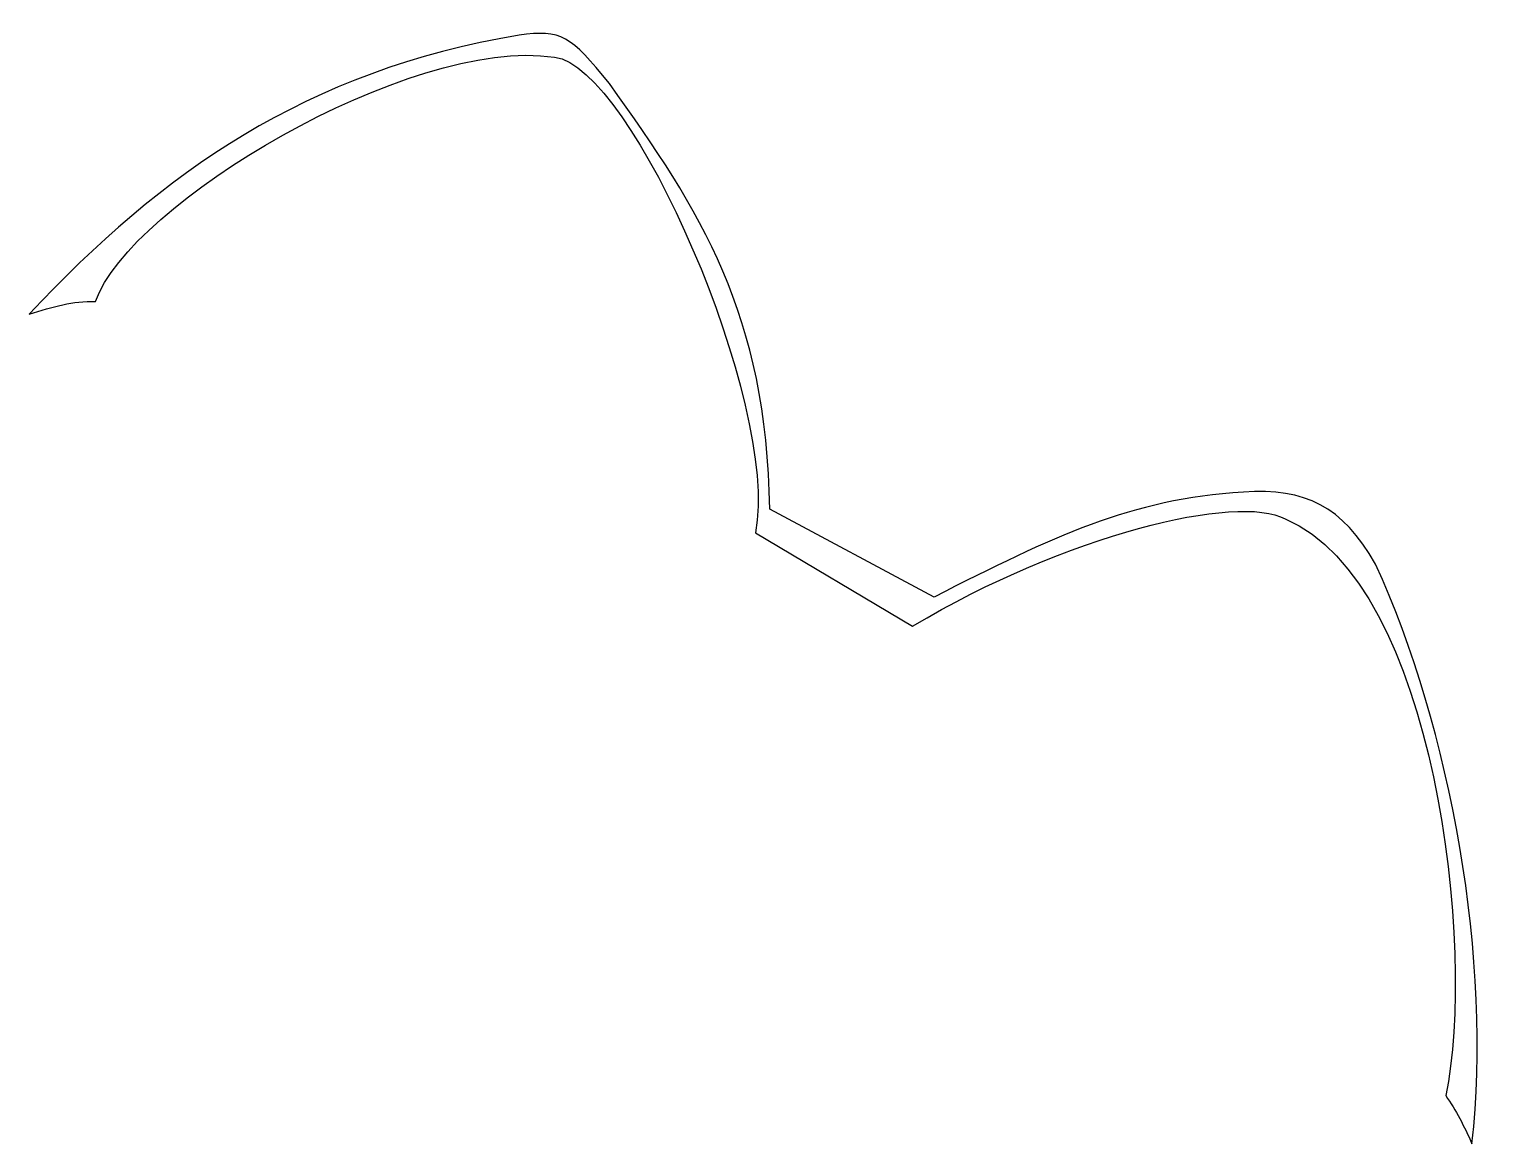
# Model space of a CAD drawing. Header units: centimetres. Extents: x -8.1 to 8.2, y -6.2 to 6.2.
import ezdxf

# ---------------------------------------------------------------- set-up
doc = ezdxf.new("R2010")
doc.units = ezdxf.units.CM
doc.header["$MEASUREMENT"] = 0
doc.layers.add('Camada 1', color=7, linetype='Continuous')

msp = doc.modelspace()

# ---------------------------------------------------------------- linework, layer by layer
at = {"layer": 'Camada 1'}
msp.add_open_spline([(0.18295, 0.88723), (0.18295, 0.88723), (2.01791, -0.09496), (2.01791, -0.09496), (2.01791, -0.09496), (3.34472, 0.58227), (4.20742, 0.99806), (5.46715, 1.07701), (5.46715, 1.07701), (6.15766, 1.12252), (6.57255, 0.92416), (6.94122, 0.27347), (6.94122, 0.27347), (7.78334, -1.55628), (8.24945, -4.1747), (8.01813, -6.19744), (8.01813, -6.19744), (7.9327, -6.00382), (7.83739, -5.82171), (7.72508, -5.66018), (7.72508, -5.66018), (8.06745, -4.05032), (7.61448, 0.07043), (5.93451, 0.77703), (5.93451, 0.77703), (5.4069, 1.06773), (3.48664, 0.60074), (1.7774, -0.41889), (1.7774, -0.41889), (1.7774, -0.41889), (0.02538, 0.6218), (0.02538, 0.6218), (0.02538, 0.6218), (0.29526, 2.06553), (-1.35858, 5.83756), (-2.21649, 5.93278), (-2.21649, 5.93278), (-3.84311, 6.16733), (-6.97065, 4.28069), (-7.33728, 3.20553), (-7.33728, 3.20553), (-7.59395, 3.21259), (-7.81332, 3.14417), (-8.07724, 3.06385), (-8.07724, 3.06385), (-6.59999, 4.6428), (-4.97815, 5.78675), (-2.61359, 6.17614), (-2.61359, 6.17614), (-2.13848, 6.24358), (-2.04069, 6.17328), (-1.60505, 5.63663), (-1.60505, 5.63663), (-0.58366, 4.2187), (0.15215, 3.05231), (0.18295, 0.88723)], degree=3, knots=[0, 0, 0, 0, 0.06666667, 0.06666667, 0.06666667, 0.06666667, 0.13333333, 0.13333333, 0.13333333, 0.13333333, 0.2, 0.2, 0.2, 0.2, 0.26666667, 0.26666667, 0.26666667, 0.26666667, 0.33333333, 0.33333333, 0.33333333, 0.33333333, 0.4, 0.4, 0.4, 0.4, 0.46666667, 0.46666667, 0.46666667, 0.46666667, 0.53333333, 0.53333333, 0.53333333, 0.53333333, 0.6, 0.6, 0.6, 0.6, 0.66666667, 0.66666667, 0.66666667, 0.66666667, 0.73333333, 0.73333333, 0.73333333, 0.73333333, 0.8, 0.8, 0.8, 0.8, 0.86666667, 0.86666667, 0.86666667, 0.86666667, 1, 1, 1, 1], dxfattribs=at)

doc.saveas('drawing.dxf')
